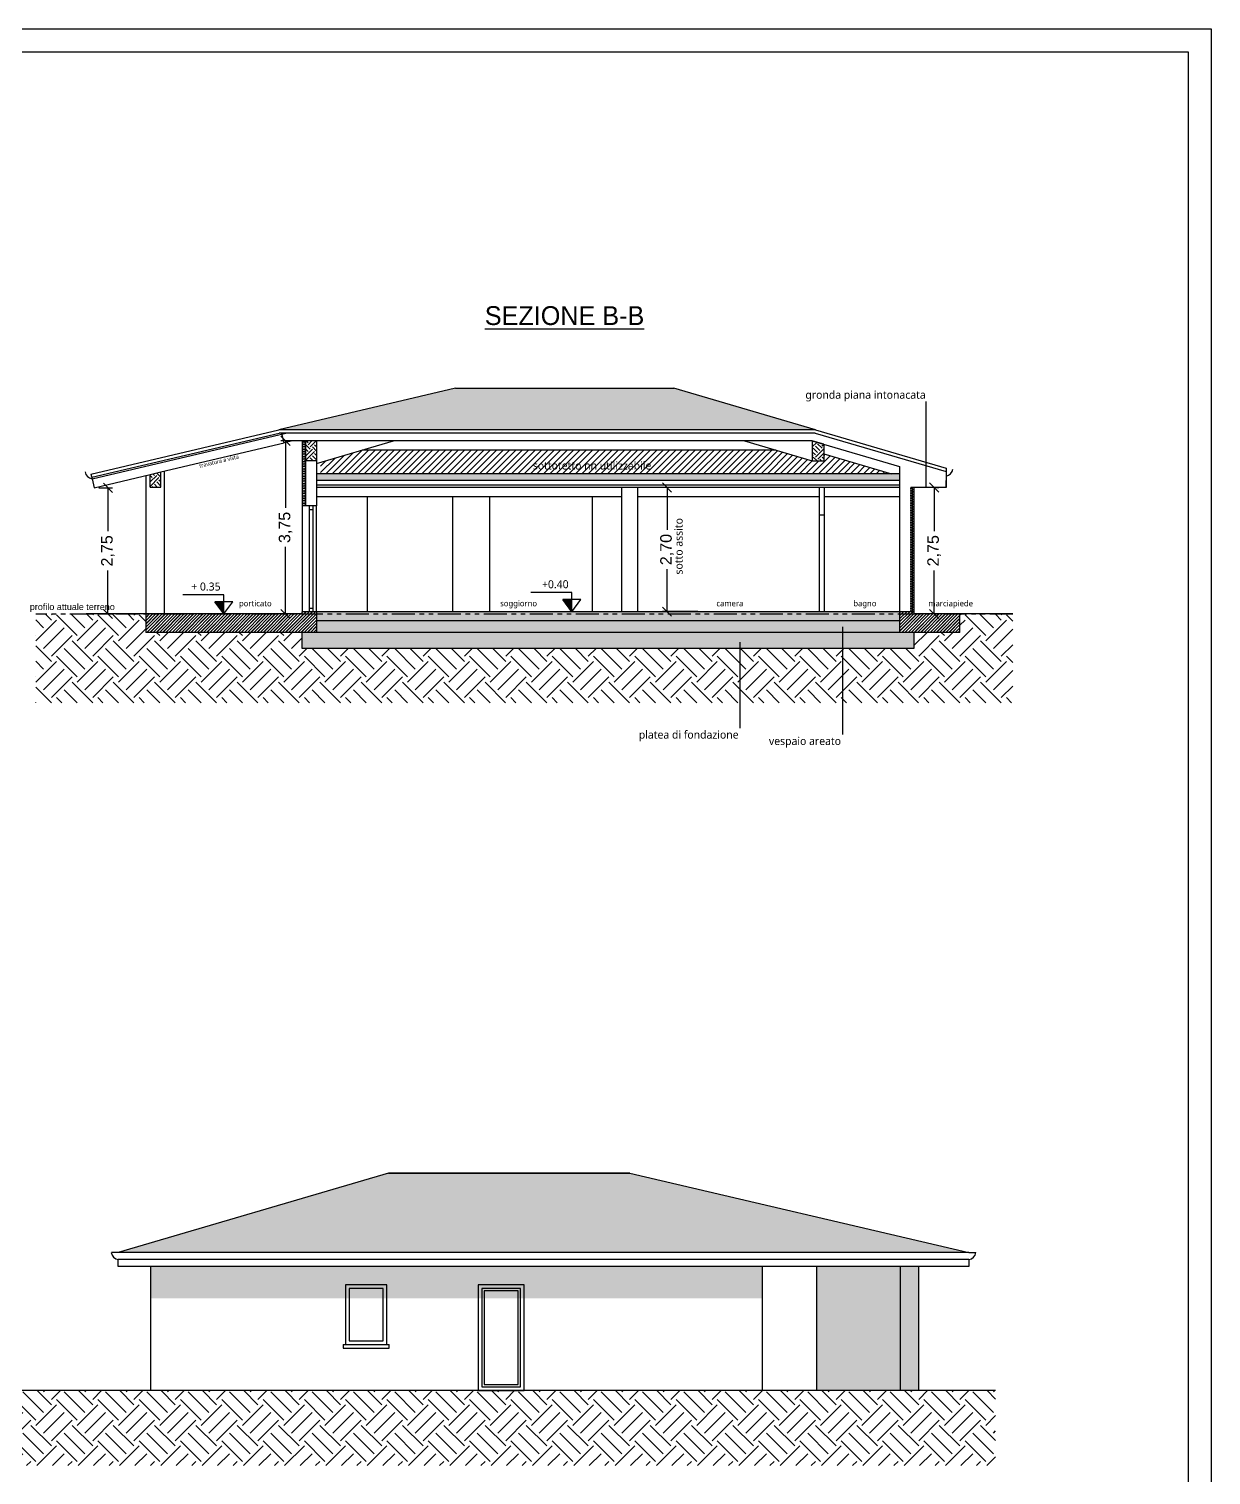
# Model space of a CAD drawing. Header units: millimetres. Extents: x 2622 to 2811, y 687 to 801.
# Drawn here: x 2749.27 to 2774.97, y 769.76 to 801.21 of the extents above; entities that cross this region are included whole.
import ezdxf

# ---------------------------------------------------------------- set-up
doc = ezdxf.new("R2010")
doc.units = ezdxf.units.MM
doc.linetypes.add('PHANTOM2', pattern=[1.25, 0.625, -0.125, 0.125, -0.125, 0.125, -0.125])
for name, color, linetype in [('1 PiL quote alti', 106, 'Continuous'), ('costruito', 10, 'Continuous'), ('Muri', 3, 'Continuous'), ('PORTE', 1, 'Continuous'), ('Quote', 252, 'Continuous'), ('Retino', 8, 'Continuous'), ('ROSSO', 10, 'Continuous'), ('Scritte', 2, 'Continuous'), ('Sottile', 5, 'Continuous'), ('Verde', 84, 'Continuous')]:
    doc.layers.add(name, color=color, linetype=linetype)
doc.styles.get("Standard").update_dxf_attribs({"font": 'arial.ttf'})
doc.styles.add('STYLE2', font='l_10646.ttf')
doc.dimstyles.new('ISO-25', dxfattribs={"dimtxt": 0.25, "dimasz": 0.2, "dimexe": 0.1, "dimexo": 0.1, "dimgap": 0.1, "dimtad": 0, "dimzin": 1, "dimtxsty": 'Standard', "dimblk": 'OBLIQUE', "dimcen": 2.5, "dimclrt": 2, "dimadec": 0, "dimazin": 0, "dimtfac": 1, "dimtmove": 0, "dimatfit": 3, "dimfxl": 1, "dimarcsym": 0})
pattern_1 = [(0, (4.568875, 68.024788), (0.04619625, 0.02667141726), [0.0307975, -0.061595]), (120, (4.568875, 68.024788), (-0.0461962499, 0.02667141743), [0.0307975, -0.061595]), (60, (4.568875, 68.024788), (1e-10, 0.0533428347), [-0.061595, 0.0307975])]
pattern_2 = [(0, (0.015, 0.1095), (0.15, 0.15), [0.0075, -0.1425]), (0, (0.015, 0.12), (0.15, 0.15), [0.0075, -0.1425]), (0, (0.0825, 0.03), (0.15, 0.15), [0.0225, -0.1275]), (0, (0.0825, 0.045), (0.15, 0.15), [0.0225, -0.1275]), (90, (0, 0), (-0.15, 0.15), [0.15, 0.15]), (90, (0.0375, 0), (-0.15, 0.15), [0.15, 0.15]), (45, (0.0375, 0), (2e-17, 0.15), [0.0212132034, -0.190918831]), (45, (0.0375, 0.015), (2e-17, 0.15), [0.0212132034, -0.190918831]), (135, (0, 0), (-0.15, 2e-17), [0.0212132034, -0.190918831]), (135, (0, 0.015), (-0.15, 2e-17), [0.0212132034, -0.190918831]), (26.5650512, (0.0525, 0.015), (0.15, 6e-11), [0.03354102, -0.301869177]), (26.5650512, (0.0525, 0.03), (0.15, 6e-11), [0.03354102, -0.301869177]), (26.5650512, (0.0225, 0.1095), (0.15, 6e-11), [0.01677, -0.3186401965]), (26.5650512, (0.0225, 0.12), (0.15, 6e-11), [0.01677, -0.3186401965]), (153.4349488, (0.135, 0.015), (-0.15, 6e-11), [0.03354102, -0.301869177]), (153.4349488, (0.135, 0.03), (-0.15, 6e-11), [0.03354102, -0.301869177]), (153.4349488, (0.015, 0.1095), (-0.15, 6e-11), [0.01677, -0.3186401965]), (153.4349488, (0.015, 0.12), (-0.15, 6e-11), [0.01677, -0.3186401965])]

# ---------------------------------------------------------------- blocks, each defined once
blk = doc.blocks.new('_Oblique')
at = {"color": 0, "linetype": 'ByBlock', "lineweight": -2}
blk.add_line((-0.5, -0.5), (0.5, 0.5), dxfattribs=at)
blk = doc.blocks.new('*D8')
at = {"layer": 'Defpoints', "color": 0, "transparency": 16777216}
for p in [(2763.91, 791.238), (2763.142, 788.538), (2763.91, 788.538)]:
    blk.add_point(p, dxfattribs=at)
at = {"layer": 'Quote', "color": 0, "lineweight": -2, "transparency": 16777216}
for p, q in [((2763.81, 791.238), (2763.042, 791.238)), ((2763.142, 791.238), (2763.142, 790.314)), ((2763.142, 788.538), (2763.142, 789.461)), ((2763.81, 788.538), (2763.042, 788.538))]:
    blk.add_line(p, q, dxfattribs=at)
at = {"layer": 'Quote', "color": 0, "lineweight": -2, "transparency": 16777216, "xscale": 0.2, "yscale": 0.2, "zscale": 0.2}
for p, rotation in [((2763.142, 791.238), 90), ((2763.142, 788.538), 270)]:
    blk.add_blockref('_Oblique', p, dxfattribs=dict(at, rotation=rotation))
at = {"layer": 'Quote', "color": 2, "transparency": 16777216, "insert": (2763.142, 789.888), "char_height": 0.25, "attachment_point": 5, "rotation": 90}
blk.add_mtext('2,70', dxfattribs=at)
blk = doc.blocks.new('*D37')
at = {"layer": 'Defpoints', "color": 0, "transparency": 16777216}
for p in [(2768.903, 791.238), (2768.903, 788.488), (2768.95, 788.488)]:
    blk.add_point(p, dxfattribs=at)
at = {"layer": 'Quote', "color": 0, "lineweight": -2, "transparency": 16777216}
for p, q in [((2768.95, 791.238), (2768.95, 790.29)), ((2769.003, 791.238), (2769.05, 791.238)), ((2768.95, 788.488), (2768.95, 789.435)), ((2769.003, 788.488), (2769.05, 788.488))]:
    blk.add_line(p, q, dxfattribs=at)
at = {"layer": 'Quote', "color": 0, "lineweight": -2, "transparency": 16777216, "xscale": 0.2, "yscale": 0.2, "zscale": 0.2}
for p, rotation in [((2768.95, 791.238), 90), ((2768.95, 788.488), 270)]:
    blk.add_blockref('_Oblique', p, dxfattribs=dict(at, rotation=rotation))
at = {"layer": 'Quote', "color": 2, "transparency": 16777216, "insert": (2768.95, 789.863), "char_height": 0.25, "attachment_point": 5, "rotation": 90}
blk.add_mtext('2,75', dxfattribs=at)
blk = doc.blocks.new('*D38')
at = {"layer": 'Defpoints', "color": 0, "transparency": 16777216}
for p in [(2750.685, 791.233), (2750.685, 788.488), (2750.985, 788.488)]:
    blk.add_point(p, dxfattribs=at)
at = {"layer": 'Quote', "color": 0, "lineweight": -2, "transparency": 16777216}
for p, q in [((2750.785, 791.233), (2751.085, 791.233)), ((2750.985, 791.233), (2750.985, 790.288)), ((2750.985, 788.488), (2750.985, 789.433)), ((2750.785, 788.488), (2751.085, 788.488))]:
    blk.add_line(p, q, dxfattribs=at)
at = {"layer": 'Quote', "color": 0, "lineweight": -2, "transparency": 16777216, "xscale": 0.2, "yscale": 0.2, "zscale": 0.2}
for p, rotation in [((2750.985, 791.233), 90), ((2750.985, 788.488), 270)]:
    blk.add_blockref('_Oblique', p, dxfattribs=dict(at, rotation=rotation))
at = {"layer": 'Quote', "color": 2, "transparency": 16777216, "insert": (2750.985, 789.86), "char_height": 0.25, "attachment_point": 5, "rotation": 90}
blk.add_mtext('2,75', dxfattribs=at)
blk = doc.blocks.new('*D39')
at = {"layer": 'Defpoints', "color": 0, "transparency": 16777216}
for p in [(2755.21, 792.253), (2754.848, 788.488), (2755.21, 788.488)]:
    blk.add_point(p, dxfattribs=at)
at = {"layer": 'Quote', "color": 0, "lineweight": -2, "transparency": 16777216}
for p, q in [((2755.11, 792.253), (2754.748, 792.253)), ((2754.848, 792.253), (2754.848, 790.796)), ((2754.848, 788.488), (2754.848, 789.945)), ((2755.11, 788.488), (2754.748, 788.488))]:
    blk.add_line(p, q, dxfattribs=at)
at = {"layer": 'Quote', "color": 0, "lineweight": -2, "transparency": 16777216, "xscale": 0.2, "yscale": 0.2, "zscale": 0.2}
for p, rotation in [((2754.848, 792.253), 90), ((2754.848, 788.488), 270)]:
    blk.add_blockref('_Oblique', p, dxfattribs=dict(at, rotation=rotation))
at = {"layer": 'Quote', "color": 2, "transparency": 16777216, "insert": (2754.848, 790.37), "char_height": 0.25, "attachment_point": 5, "rotation": 90}
blk.add_mtext('3,75', dxfattribs=at)

msp = doc.modelspace()

# ---------------------------------------------------------------- hatches: boundary and pattern name
at = {"layer": '1 PiL quote alti'}
for points in [[(2753.3097, 788.7526), (2753.5037, 788.7526), (2753.5037, 788.4875)], [(2760.8772, 788.8026), (2761.0712, 788.8026), (2761.0712, 788.5375)]]:
    msp.add_hatch(color=8, dxfattribs=at).paths.add_polyline_path(points)
at = {"layer": 'costruito'}
h = msp.add_hatch(dxfattribs=at)
h.set_pattern_fill('AR-SAND', color=252, scale=0.0009)
h.set_pattern_definition([(37.5, (0, -1.116486), (-0.00144002817, 0.04404719136), [0, -0.0347472, 0, -0.038862, 0, -0.0371475]), (7.5, (0, -1.116486), (0.0404570955, 0.064514259), [0, -0.0187452, 0, -0.0313182, 0, -0.0120015]), (327.5, (-0.028118, -1.116486), (0.0711893133, 0.0001293466), [0, -0.01143, 0, -0.041148, 0, -0.053721]), (317.5, (-0.02812, -1.116486), (0.0687200807, 0.0200636391), [0, -0.005715, 0, -0.0269748, 0, -0.030861])])
h.paths.add_polyline_path([(2768.1998, 788.3375), (2768.1998, 788.5375), (2755.5198, 788.5375), (2755.5198, 788.3375)])
h = msp.add_hatch(dxfattribs=at)
h.set_pattern_fill('ANGLE', color=252, scale=0.0067)
h.set_pattern_definition([(0, (0, -1.116486), (0, 0.0467995), [0.034036, -0.0127635]), (90, (0, -1.116486), (-0.0467995, 3e-18), [0.034036, -0.0127635])])
h.paths.add_polyline_path([(2768.1998, 788.0875), (2768.1998, 788.3375), (2755.5198, 788.3375), (2755.5198, 788.0875)])
h = msp.add_hatch(dxfattribs=at)
h.set_pattern_fill('DOTS', color=47, scale=0.02)
h.paths.add_polyline_path([(2768.6088, 774.2997), (2768.2088, 774.2997), (2768.2088, 771.5997), (2768.6088, 771.5997)])
h.paths.add_polyline_path([(2768.2088, 774.2997), (2766.3954, 774.2997), (2766.3954, 771.5997), (2768.2088, 771.5997)])
at = {"layer": 'PORTE'}
h = msp.add_hatch(dxfattribs=at)
h.set_pattern_fill('JIS_LC_8', color=252, scale=0.0062)
h.set_pattern_definition([(45, (0, -1.116486), (-0.0341956839, 0.0341956839), []), (45, (0.00248, -1.116486), (-0.0341956839, 0.0341956839), [])])
h.paths.add_polyline_path([(2755.5198, 788.5375), (2755.2098, 788.5375), (2755.2098, 788.4875), (2751.8098, 788.4875), (2751.8098, 788.0875), (2755.5198, 788.0875)])
h.paths.add_polyline_path([(2769.5098, 788.4875), (2768.5098, 788.4875), (2768.5098, 788.5375), (2768.3598, 788.5375), (2768.1998, 788.5375), (2768.1998, 788.0875), (2769.5098, 788.0875)])
h = msp.add_hatch(color=252, dxfattribs=at)
h.dxf.hatch_style = 1
h.paths.add_polyline_path([(2755.2098, 788.0875), (2755.2098, 787.7375), (2766.9612, 787.7375), (2766.9612, 788.0875)])
h = msp.add_hatch(color=252, dxfattribs=at)
h.dxf.hatch_style = 1
h.paths.add_polyline_path([(2766.9612, 788.0875), (2766.9612, 787.7375), (2768.5098, 787.7375), (2768.5098, 788.0875)])
at = {"layer": 'Quote'}
h = msp.add_hatch(dxfattribs=at)
h.set_pattern_fill('ANSI31', color=252, scale=0.031)
h.set_pattern_definition([(45, (4.56887, 68.02479), (-0.069596985, 0.069596985), [])])
h.paths.add_polyline_path([(2759.889, 791.4677), (2762.861, 791.4677), (2762.861, 791.9248), (2759.889, 791.9248)], flags=24)
h.paths.add_polyline_path([(2755.6098, 791.5375), (2768.0232, 791.5375), (2766.5514, 791.9706), (2766.5514, 791.8181), (2766.3014, 791.8181), (2765.5043, 792.0527), (2756.5119, 792.0527), (2755.6098, 791.7872)])
at = {"layer": 'Retino'}
h = msp.add_hatch(dxfattribs=at)
h.set_pattern_fill('COPPI03', color=256, scale=0.15, pattern_type=2)
h.set_pattern_definition(pattern_2)
h.paths.add_polyline_path([(2763.2878, 793.4), (2758.5393, 793.4), (2754.6974, 792.4927), (2766.3714, 792.4927)])
h = msp.add_hatch(dxfattribs=at)
h.set_pattern_fill('EARTH', color=256, scale=0.1, angle=45)
h.paths.add_polyline_path([(2764.734, 787.7375), (2755.2098, 787.7375), (2755.2098, 788.0875), (2751.8098, 788.0875), (2751.8098, 788.4826), (2749.4149, 788.4826), (2749.4149, 786.5589), (2764.734, 786.5589)])
h.paths.add_polyline_path([(2766.9612, 787.7375), (2764.734, 787.7375), (2764.734, 786.5589), (2766.9612, 786.5589)])
h.paths.add_polyline_path([(2770.6598, 788.4826), (2769.5098, 788.4826), (2769.5098, 788.0875), (2768.5098, 788.0875), (2768.5098, 787.7375), (2766.9612, 787.7375), (2766.9612, 786.5589), (2770.6598, 786.5589)])
h = msp.add_hatch(dxfattribs=at)
h.set_pattern_fill('COPPI03', color=256, scale=0.15, pattern_type=2)
h.set_pattern_definition(pattern_2)
h.paths.add_polyline_path([(2762.3338, 776.3284), (2757.0838, 776.3284), (2751.2088, 774.5997), (2769.7076, 774.5997)])
h = msp.add_hatch(dxfattribs=at)
h.set_pattern_fill('EARTH', color=256, scale=0.1, angle=45)
h.paths.add_polyline_path([(2770.2875, 771.5997), (2745.8438, 771.5997), (2745.8438, 769.9665), (2770.2875, 769.9665)])
at = {"layer": 'Verde'}
h = msp.add_hatch(dxfattribs=at)
h.set_pattern_fill('HONEY', color=252, scale=0.0097)
h.set_pattern_definition(pattern_1)
h.paths.add_polyline_path([(2755.2798, 792.2527), (2755.2098, 792.2527), (2755.2098, 790.8375), (2755.2798, 790.8375)])
h = msp.add_hatch(dxfattribs=at)
h.set_pattern_fill('FILL', color=25, scale=0.48, pattern_type=2)
h.set_pattern_definition([(45, (-135.32079, -146.04038), (0.096, 0.288), [0.271529004, -0.271529004]), (45, (-135.27279, -146.08838), (0.096, 0.288), [0.271529004, -0.271529004]), (315, (-135.22479, -146.08838), (0.288, 0.096), [0.135764502, -0.135764502]), (315, (-135.17679, -146.04038), (0.288, 0.096), [0.135764502, -0.13576422]), (315, (-135.12879, -145.99238), (0.288, 0.096), [0.135764502, -0.13576422]), (315, (-135.08079, -145.94438), (0.288, 0.096), [0.135764502, -0.13576422])])
h.paths.add_polyline_path([(2755.5198, 792.2527), (2755.2798, 792.2527), (2755.2798, 791.8181), (2755.5198, 791.8181)])
h = msp.add_hatch(dxfattribs=at)
h.set_pattern_fill('FILL', color=25, scale=0.48, pattern_type=2)
h.set_pattern_definition([(45, (-135.23079, -146.11653), (0.096, 0.288), [0.271529004, -0.271529004]), (45, (-135.18279, -146.16453), (0.096, 0.288), [0.271529004, -0.271529004]), (315, (-135.13479, -146.16453), (0.288, 0.096), [0.135764502, -0.135764502]), (315, (-135.08679, -146.11653), (0.288, 0.096), [0.135764502, -0.13576422]), (315, (-135.03879, -146.06853), (0.288, 0.096), [0.135764502, -0.13576422]), (315, (-134.99079, -146.02053), (0.288, 0.096), [0.135764502, -0.13576422])])
h.paths.add_polyline_path([(2766.3014, 791.8181), (2766.5514, 791.8181), (2766.5514, 792.1791), (2766.3014, 792.2527)])
h = msp.add_hatch(dxfattribs=at)
h.set_pattern_fill('FILL', color=25, scale=0.48, pattern_type=2)
h.set_pattern_definition([(45, (-138.70714, -146.61025), (0.096, 0.288), [0.271529004, -0.271529004]), (45, (-138.65914, -146.65825), (0.096, 0.288), [0.271529004, -0.271529004]), (315, (-138.61114, -146.65825), (0.288, 0.096), [0.135764502, -0.135764502]), (315, (-138.56314, -146.61025), (0.288, 0.096), [0.135764502, -0.13576422]), (315, (-138.51514, -146.56225), (0.288, 0.096), [0.135764502, -0.13576422]), (315, (-138.46714, -146.51425), (0.288, 0.096), [0.135764502, -0.13576422])])
h.paths.add_polyline_path([(2752.1334, 791.5754), (2751.9017, 791.5207), (2751.9017, 791.2483), (2752.1334, 791.2483)])
h = msp.add_hatch(dxfattribs=at)
h.set_pattern_fill('HONEY', color=252, scale=0.0097)
h.set_pattern_definition([(0, (0, -1.116486), (0.04619625, 0.02667141726), [0.0307975, -0.061595]), (120, (0, -1.116486), (-0.0461962499, 0.02667141743), [0.0307975, -0.061595]), (60, (0, -1.116486), (1e-10, 0.0533428347), [-0.061595, 0.0307975])])
h.paths.add_polyline_path([(2768.1998, 791.5375), (2755.5198, 791.5375), (2755.5198, 791.3875), (2768.1998, 791.3875)])
h = msp.add_hatch(dxfattribs=at)
h.set_pattern_fill('HONEY', color=252, scale=0.0097)
h.set_pattern_definition(pattern_1)
h.paths.add_polyline_path([(2768.5098, 791.2375), (2768.4398, 791.2375), (2768.4398, 788.5375), (2768.5098, 788.5375)])
h = msp.add_hatch(color=252, dxfattribs=at)
h.dxf.hatch_style = 1
h.paths.add_polyline_path([(2765.2088, 774.2997), (2751.9088, 774.2997), (2751.9088, 773.6034), (2765.2088, 773.6034)])
h.paths.add_polyline_path([(2768.2088, 774.2997), (2766.3954, 774.2997), (2766.3954, 771.5997), (2768.2088, 771.5997)])

# ---------------------------------------------------------------- linework, layer by layer
for p, q in [((2643.4563, 801.2106), (2774.9717, 801.2106)), ((2774.9717, 801.2106), (2774.9717, 741.7106)), ((2758.5393, 793.4), (2754.6974, 792.4927)), ((2758.5393, 793.4), (2763.2878, 793.4)), ((2766.3714, 792.4927), (2763.2878, 793.4)), ((2750.6312, 791.4604), (2754.7056, 792.4227)), ((2766.3613, 792.4227), (2754.7056, 792.4227)), ((2766.3613, 792.4227), (2769.2098, 791.5845)), ((2752.2098, 791.5934), (2752.2098, 788.4875)), ((2751.8098, 791.499), (2751.8098, 788.5375)), ((2768.1998, 791.2875), (2755.5198, 791.2875)), ((2769.2098, 791.2375), (2769.2098, 791.3875)), ((2756.6198, 791.0375), (2756.6198, 788.5375)), ((2758.4806, 791.0375), (2758.4806, 788.5375)), ((2759.2798, 791.0375), (2759.2798, 788.5375)), ((2761.5161, 791.0375), (2761.5161, 788.5375)), ((2755.2098, 790.8375), (2755.2098, 788.5375)), ((2755.5198, 788.5375), (2755.5198, 790.8375)), ((2766.4535, 790.6375), (2766.4535, 788.5375)), ((2766.5585, 790.6375), (2766.5585, 788.5375)), ((2757.0838, 776.3284), (2751.2088, 774.5997)), ((2762.3338, 776.3284), (2757.0838, 776.3284)), ((2757.0838, 776.3284), (2762.3338, 776.3284)), ((2762.3338, 776.3284), (2769.7076, 774.5997)), ((2762.3338, 776.3284), (2769.7076, 774.5997)), ((2751.2088, 774.5997), (2751.0588, 774.5997)), ((2769.7076, 774.5997), (2751.2088, 774.5997)), ((2769.7076, 774.5997), (2769.8576, 774.5997)), ((2751.2088, 774.2997), (2751.2088, 774.4497)), ((2769.7076, 774.4497), (2751.2088, 774.4497)), ((2769.7076, 774.2997), (2751.2088, 774.2997)), ((2751.9088, 774.2997), (2751.9088, 771.5997)), ((2765.2088, 774.2997), (2765.2088, 771.5997)), ((2768.2088, 774.2997), (2768.2088, 771.5997)), ((2768.6088, 774.2997), (2768.6088, 771.5997)), ((2769.7076, 774.4497), (2769.7076, 774.2997)), ((2757.0519, 773.8997), (2756.1519, 773.8997)), ((2756.1519, 773.8997), (2756.1519, 772.5997)), ((2757.0519, 772.5997), (2757.0519, 773.8997)), ((2756.1019, 772.5997), (2756.1019, 772.5197)), ((2756.1019, 772.5997), (2757.1019, 772.5997)), ((2756.1019, 772.5197), (2757.1019, 772.5197)), ((2757.1019, 772.5197), (2757.1019, 772.5997))]:
    msp.add_line(p, q)
msp.add_lwpolyline([(2759.0368, 771.5997), (2760.0368, 771.5997), (2760.0368, 773.8997), (2759.0368, 773.8997)], close=True)
for centre, start, end in [((2751.237, 774.6279), 189.00619, 260.99381), ((2769.6793, 774.6279), 279.00619, 350.99381)]:
    msp.add_arc(centre, 0.1805, start, end)
at = {"layer": '1 PiL quote alti', "color": 8}
for p, q in [((2753.5037, 788.9017), (2752.6129, 788.9017)), ((2753.5037, 788.4875), (2753.3097, 788.7526)), ((2753.6978, 788.7526), (2753.3097, 788.7526)), ((2753.5037, 788.4875), (2753.3097, 788.7526)), ((2753.5037, 788.4875), (2753.5037, 788.9017)), ((2753.5037, 788.4875), (2753.6978, 788.7526)), ((2761.0712, 788.9517), (2760.1804, 788.9517)), ((2761.0712, 788.5375), (2760.8772, 788.8026)), ((2761.2653, 788.8026), (2760.8772, 788.8026)), ((2761.0712, 788.5375), (2760.8772, 788.8026)), ((2761.0712, 788.5375), (2761.0712, 788.9517)), ((2761.0712, 788.5375), (2761.2653, 788.8026))]:
    msp.add_line(p, q, dxfattribs=at)
at = {"layer": 'Muri'}
for p, q in [((2643.4563, 800.7106), (2774.4717, 800.7106)), ((2774.4717, 800.7106), (2774.4717, 742.2106)), ((2750.6151, 791.5286), (2754.6974, 792.4927)), ((2750.6389, 791.4279), (2754.8508, 792.4227)), ((2766.3714, 792.4927), (2754.6974, 792.4927)), ((2754.8139, 792.2085), (2754.7679, 792.4031)), ((2755.0011, 792.2527), (2754.8139, 792.2085)), ((2766.3014, 792.2527), (2755.0011, 792.2527)), ((2755.2798, 792.2527), (2755.2798, 790.8375)), ((2755.5198, 792.2527), (2755.5198, 790.8375)), ((2766.3014, 792.2527), (2768.1998, 791.6941)), ((2766.3014, 792.2527), (2766.3014, 791.8181)), ((2766.5514, 792.1791), (2766.3014, 792.2527)), ((2766.3714, 792.4927), (2769.2098, 791.6575)), ((2766.5514, 792.1791), (2766.5514, 791.8181)), ((2751.9017, 791.5207), (2752.1334, 791.5754)), ((2752.1334, 791.2483), (2752.1334, 791.5754)), ((2755.5198, 791.8181), (2755.2798, 791.8181)), ((2766.3014, 791.8181), (2766.5514, 791.8181)), ((2768.1998, 791.6941), (2768.1998, 788.0875)), ((2769.2098, 791.6575), (2769.2098, 791.2375)), ((2750.6151, 791.5286), (2750.6389, 791.4279)), ((2751.9017, 791.2483), (2751.9017, 791.5207)), ((2768.1998, 791.3875), (2755.5198, 791.3875)), ((2751.9017, 791.2483), (2752.1334, 791.2483)), ((2768.1998, 791.2375), (2755.5198, 791.2375)), ((2762.1511, 791.2375), (2762.1511, 788.5375)), ((2762.5011, 791.2375), (2762.5011, 788.5375)), ((2766.4535, 791.2375), (2766.4535, 790.6375)), ((2766.5585, 791.2375), (2766.5585, 790.6375)), ((2769.2098, 791.2375), (2768.4398, 791.2375)), ((2768.4398, 791.2375), (2768.4398, 788.5375)), ((2768.5098, 791.1375), (2768.5098, 788.5375)), ((2755.5198, 790.8375), (2755.2098, 790.8375)), ((2766.5585, 790.6375), (2766.4535, 790.6375)), ((2755.2098, 788.4875), (2750.5098, 788.4875)), ((2751.8098, 788.5375), (2751.8098, 788.0875)), ((2768.3598, 788.5375), (2755.2098, 788.5375)), ((2755.2098, 788.4875), (2755.2098, 788.5375)), ((2755.5198, 788.5375), (2755.5198, 788.0875)), ((2761.8598, 788.5375), (2758.1598, 788.5375)), ((2768.5098, 788.5375), (2768.3598, 788.5375)), ((2769.5098, 788.4875), (2768.5098, 788.4875)), ((2770.6598, 788.4875), (2769.5098, 788.4875)), ((2769.5098, 788.0875), (2769.5098, 788.4875)), ((2768.1998, 788.3375), (2755.5198, 788.3375)), ((2769.5098, 788.0875), (2751.8098, 788.0875)), ((2755.2098, 787.7375), (2755.2098, 788.0875)), ((2768.5098, 788.0875), (2768.5098, 787.7375)), ((2768.5098, 787.7375), (2755.2098, 787.7375)), ((2770.2875, 771.5997), (2745.8438, 771.5997))]:
    msp.add_line(p, q, dxfattribs=at)
for centre, start, end in [((2750.6671, 791.6062), 189.00619, 260.99381), ((2769.1815, 791.6658), 279.00619, 350.99381)]:
    msp.add_arc(centre, 0.1805, start, end, dxfattribs=at)
at = {"layer": 'Quote', "color": 252}
msp.add_line((2768.7735, 791.2375), (2768.7735, 793.1074), dxfattribs=at)
at = {"layer": 'Quote', "color": 5}
for p, q in [((2766.9612, 785.8643), (2766.9612, 788.2098)), ((2764.734, 786.0031), (2764.734, 787.8763))]:
    msp.add_line(p, q, dxfattribs=at)
at = {"layer": 'ROSSO', "color": 162, "linetype": 'PHANTOM2', "ltscale": 0.8}
msp.add_line((2770.6598, 788.4826), (2749.4149, 788.4826), dxfattribs=at)
at = {"layer": 'Scritte'}
for p, q in [((2755.2098, 792.2527), (2755.2098, 790.8375)), ((2768.1998, 791.5375), (2755.5198, 791.5375)), ((2768.5098, 791.2375), (2768.5098, 788.4875))]:
    msp.add_line(p, q, dxfattribs=at)
at = {"layer": 'Sottile'}
for p, q in [((2755.3648, 788.5375), (2755.3648, 790.8375)), ((2755.3648, 790.7575), (2755.4448, 790.7575)), ((2755.4448, 788.5375), (2755.4448, 790.8375)), ((2755.3648, 788.6175), (2755.4448, 788.6175)), ((2766.3954, 774.2997), (2766.3954, 771.5997))]:
    msp.add_line(p, q, dxfattribs=at)
for points in [[(2756.2319, 772.6797), (2756.9719, 772.6797), (2756.9719, 773.8197), (2756.2319, 773.8197)], [(2759.1168, 771.6797), (2759.9568, 771.6797), (2759.9568, 773.8197), (2759.1168, 773.8197)], [(2759.9068, 773.7697), (2759.1668, 773.7697), (2759.1668, 771.7297), (2759.9068, 771.7297)]]:
    msp.add_lwpolyline(points, close=True, dxfattribs=at)
at = {"layer": 'Verde', "color": 25}
for p, q in [((2752.1334, 791.5754), (2754.8139, 792.2085)), ((2755.5198, 791.7607), (2757.1916, 792.2527)), ((2764.8246, 792.2527), (2766.3014, 791.8181)), ((2765.5043, 792.0527), (2756.5119, 792.0527)), ((2766.5514, 791.9706), (2768.0232, 791.5375)), ((2750.6389, 791.4279), (2750.6848, 791.2333)), ((2750.6848, 791.2333), (2751.9017, 791.5207)), ((2762.1511, 791.0375), (2755.5198, 791.0375)), ((2766.4535, 791.0375), (2762.5011, 791.0375)), ((2768.1998, 791.0375), (2766.5585, 791.0375))]:
    msp.add_line(p, q, dxfattribs=at)

# ---------------------------------------------------------------- texts
at = {"style": 'STYLE2'}
for s, insert, char_height, width, attachment_point in [('{\\fComic Sans MS|b0|i0|c0|p66;\\LSEZIONE B-B}', (2760.9136, 794.9731), 0.4095, 22.307763, 5), ('gronda piana intonacata \\P ', (2768.7672, 793.3423), 0.174038, 9.480799, 3), ('sottotetto nn utilizzabile', (2762.8006, 791.8029), 0.174038, 9.480799, 3), ('+ 0.35', (2753.4349, 789.1713), 0.17404, 9.480799, 3), ('+0.40', (2761.0024, 789.2213), 0.17404, 9.480799, 3), ('porticato ', (2754.5447, 788.782), 0.12797, 6.971176, 3), ('soggiorno ', (2760.3151, 788.782), 0.12797, 6.971176, 3), ('camera ', (2764.801, 788.782), 0.12797, 6.971176, 3), ('bagno', (2767.695, 788.782), 0.12797, 6.971176, 3), ('marciapiede ', (2769.7944, 788.782), 0.127969, 6.971176, 3), ('platea di fondazione', (2764.6979, 785.9512), 0.174038, 9.480799, 3), ('vespaio areato', (2766.9251, 785.8125), 0.174038, 9.480799, 3)]:
    msp.add_mtext(s, dxfattribs=dict(at, insert=insert, char_height=char_height, width=width, attachment_point=attachment_point))
at = {"insert": (2753.8172, 791.9555), "char_height": 0.127969, "width": 6.971176, "attachment_point": 3, "rotation": 13.5578, "style": 'STYLE2'}
msp.add_mtext('{\\H0.67985x;travatura a vista}', dxfattribs=at)
at = {"layer": 'Quote', "color": 252, "insert": (2763.307, 790.5729), "char_height": 0.174038, "width": 9.480799, "attachment_point": 3, "rotation": 90, "style": 'STYLE2'}
msp.add_mtext('sotto assito', dxfattribs=at)
at = {"layer": 'Scritte', "insert": (2749.2868, 788.7129), "char_height": 0.14, "width": 12.56, "attachment_point": 1}
msp.add_mtext('profilo attuale terreno', dxfattribs=at)

# ---------------------------------------------------------------- dimensions: what is measured, and where the dimension line sits
at = {"layer": 'Quote', "color": 252}
for base, p1, p2, text, picture, middle in [((2754.8482, 788.4875), (2755.2098, 792.2527), (2755.2098, 788.4875), '3,75', '*D39', (2754.8482, 790.3701)), ((2750.9847, 788.4875), (2750.6848, 791.2333), (2750.6848, 788.4875), '2,75', '*D38', (2750.9847, 789.8604))]:
    dim = msp.add_linear_dim(base=base, p1=p1, p2=p2, angle=90, text=text, dimstyle='ISO-25', dxfattribs=at)
    dim.commit()
    dim.dimension.update_dxf_attribs({"geometry": picture, "text_midpoint": middle})
for base, p1, p2, picture, middle in [((2763.1423, 788.5375), (2763.9103, 791.2375), (2763.9103, 788.5375), '*D8', (2763.1423, 789.8875)), ((2768.9504, 788.4875), (2768.903, 791.2375), (2768.903, 788.4875), '*D37', (2768.9504, 789.8625))]:
    dim = msp.add_linear_dim(base=base, p1=p1, p2=p2, angle=90, dimstyle='ISO-25', dxfattribs=at)
    dim.commit()
    dim.dimension.update_dxf_attribs({"geometry": picture, "text_midpoint": middle})

doc.saveas('drawing.dxf')
